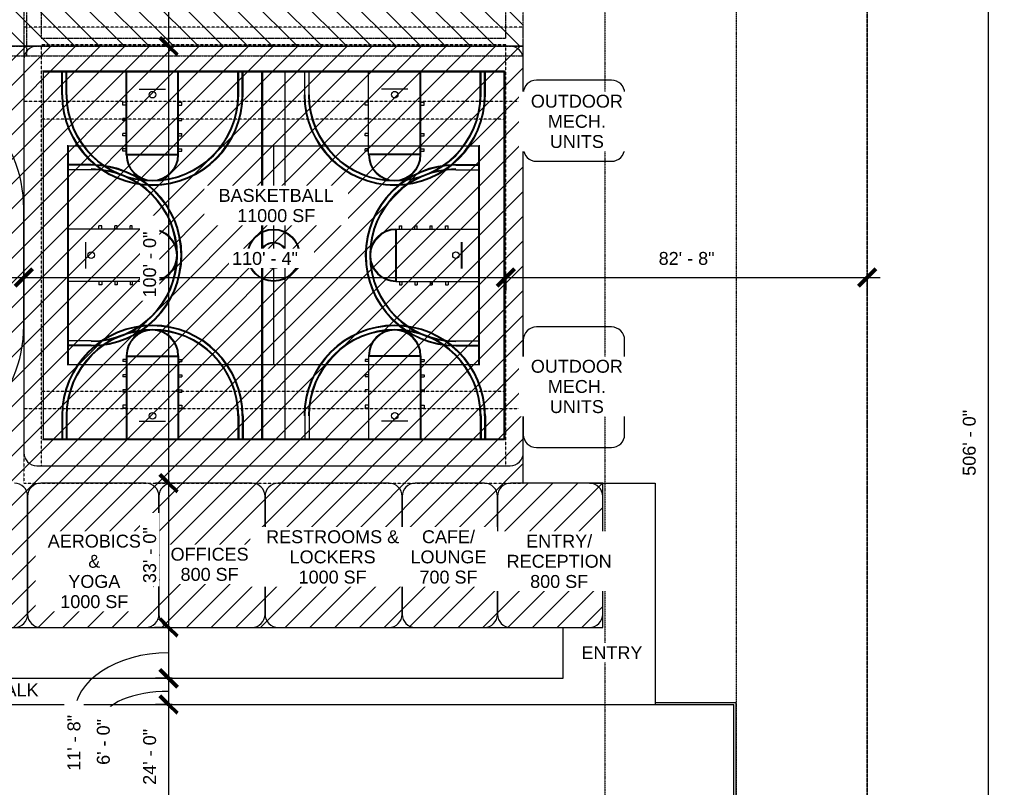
# Model space of a CAD drawing. Header units: inches. Extents: x 38424 to 45539, y -26222 to -19000.
# Drawn here: x 42783 to 45480, y -23451 to -21343 of the extents above; entities that cross this region are included whole.
import ezdxf

# ---------------------------------------------------------------- set-up
doc = ezdxf.new("R2010")
doc.units = ezdxf.units.IN
doc.header["$MEASUREMENT"] = 0
for name, pattern in [('Center', [1.25, 0.25, -0.1875, 0.625, -0.1875]), ('Dash 1_16_', [0.125, 0.0625, -0.0625]), ('Hidden', [0.28125, 0.1875, -0.09375]), ('Hidden 1_8_', [0.1875, 0.125, -0.0625])]:
    doc.linetypes.add(name, pattern=pattern)
for name, color, linetype, lineweight in [('A-ANNO-DIMS', 211, 'Continuous', 9), ('A-ANNO-DIMS-384', 211, 'Continuous', 9), ('A-BLDG-OTLN', 171, 'Continuous', 9), ('A-BLDG-OTLN-FUTURE', 151, 'Dash 1_16_', 9), ('A-DETL', 90, 'Continuous', 9), ('A-DETL-GENF', 92, 'Continuous', 9), ('A-DETL-HDLN', 90, 'Hidden 1_8_', 9), ('A-DETL-WIDE', 214, 'Continuous', 15), ('A-PROP-LINE', 214, 'Center', 15), ('A-PROP-SBCK', 71, 'Hidden', 15), ('A-SITE-CURB', 90, 'Continuous', 9), ('A-SITE-ROAD', 130, 'Continuous', 9), ('A-SITE-SWLK', 140, 'Continuous', 9), ('G-ANNO-TEXT', 231, 'Continuous', 9)]:
    doc.layers.add(name, color=color, linetype=linetype, lineweight=lineweight)
doc.styles.add('Arial', font='arial.ttf', dxfattribs={"height": 35.407186})
doc.dimstyles.new('Linear_-_3_32__Arial', dxfattribs={"dimscale": 12, "dimtxt": 36, "dimasz": 4, "dimexe": 3, "dimexo": 2, "dimgap": 2, "dimtad": 1, "dimdec": 0, "dimzin": 1, "dimdsep": 46, "dimlunit": 4, "dimtxsty": 'Arial', "dimblk1": 'OBLIQUE', "dimblk2": 'OBLIQUE', "dimsah": 1, "dimcen": 0.09, "dimdle": 3, "dimazin": 0, "dimtfac": 1, "dimtdec": 4, "dimtix": 1, "dimtmove": 0, "dimatfit": 3, "dimfxl": 1, "dimtvp": 1, "dimtfill": 1, "dimfrac": 2, "dimtolj": 1, "dimtzin": 0, "dimarcsym": 2})
doc.dimstyles.new('Linear_-_3_32__Arial_1', dxfattribs={"dimscale": 12, "dimtxt": 36, "dimasz": 4, "dimexe": 3, "dimexo": 2, "dimgap": 2, "dimtad": 1, "dimdec": 0, "dimzin": 1, "dimdsep": 46, "dimlunit": 4, "dimtxsty": 'Arial', "dimblk1": 'OBLIQUE', "dimblk2": 'OBLIQUE', "dimsah": 1, "dimcen": 0.09, "dimdle": 3, "dimazin": 0, "dimtfac": 1, "dimtdec": 4, "dimtix": 1, "dimtmove": 1, "dimatfit": 3, "dimfxl": 1, "dimtvp": 1, "dimtfill": 1, "dimfrac": 2, "dimtolj": 1, "dimtzin": 0, "dimarcsym": 2})

# ---------------------------------------------------------------- blocks, each defined once
blk = doc.blocks.new('DIMBLOCK1-Level 1')
at = {"layer": 'A-ANNO-DIMS-384'}
for p, q in [((45443.6, -19434.1), (45443.6, -25577.6)), ((45134.8, -19470.1), (45479.6, -19470.1)), ((45443.6, -19470.1), (45134.8, -19470.1)), ((45134.8, -25541.6), (45479.6, -25541.6)), ((45443.6, -25541.6), (45134.8, -25541.6))]:
    blk.add_line(p, q, dxfattribs=at)
at = {"layer": 'A-ANNO-DIMS-384', "lineweight": 50}
for p, q in [((45443.6, -19470.1), (45419.6, -19446.1)), ((45443.6, -19470.1), (45467.6, -19494.1)), ((45443.6, -25541.6), (45419.6, -25517.6)), ((45443.6, -25541.6), (45467.6, -25565.6))]:
    blk.add_line(p, q, dxfattribs=at)
at = {"layer": 'A-ANNO-DIMS-384', "color": 0, "insert": (45373.6, -22595.8), "char_height": 35.41, "width": 216, "attachment_point": 1, "rotation": 90, "line_spacing_factor": 0.938532, "style": 'Arial', "bg_fill": 3, "box_fill_scale": 1.25, "bg_fill_color": 0, "bg_fill_transparency": 0}
blk.add_mtext('506\' - 0"', dxfattribs=at)
blk = doc.blocks.new('_Oblique')
at = {"color": 0, "linetype": 'ByBlock', "lineweight": -2}
blk.add_line((-0.5, -0.5), (0.5, 0.5), dxfattribs=at)
blk = doc.blocks.new('DIMBLOCK23-Level 1')
at = {"layer": 'A-ANNO-DIMS-384', "lineweight": 50}
for p, q in [((40916.4, -22051), (40940.4, -22027)), ((42794.4, -22051), (42818.4, -22027)), ((40916.4, -22051), (40892.4, -22075)), ((42794.4, -22051), (42770.4, -22075))]:
    blk.add_line(p, q, dxfattribs=at)
at = {"layer": 'A-ANNO-DIMS-384'}
for p, q in [((40916.4, -22041.1), (40916.4, -22087)), ((40916.4, -22051), (40916.4, -22041.1)), ((40916.4, -22051), (42794.4, -22051)), ((42794.4, -22041.1), (42794.4, -22087)), ((42794.4, -22051), (42794.4, -22041.1))]:
    blk.add_line(p, q, dxfattribs=at)
at = {"layer": 'A-ANNO-DIMS-384', "color": 0, "insert": (41765.4, -21981.1), "char_height": 35.41, "width": 216, "attachment_point": 1, "line_spacing_factor": 0.938532, "style": 'Arial', "bg_fill": 3, "box_fill_scale": 1.25, "bg_fill_color": 0, "bg_fill_transparency": 0}
blk.add_mtext('156\' - 6"', dxfattribs=at)
blk = doc.blocks.new('DIMBLOCK24-Level 1')
at = {"layer": 'A-ANNO-DIMS-384', "lineweight": 50}
for p, q in [((42794.4, -22051), (42818.4, -22027)), ((44118.4, -22051), (44142.4, -22027)), ((42794.4, -22051), (42770.4, -22075)), ((44118.4, -22051), (44094.4, -22075))]:
    blk.add_line(p, q, dxfattribs=at)
at = {"layer": 'A-ANNO-DIMS-384'}
for p, q in [((42794.4, -22041.1), (42794.4, -22087)), ((42794.4, -22051), (42794.4, -22041.1)), ((42794.4, -22051), (44118.4, -22051)), ((44118.4, -22041.1), (44118.4, -22087)), ((44118.4, -22051), (44118.4, -22041.1))]:
    blk.add_line(p, q, dxfattribs=at)
at = {"layer": 'A-ANNO-DIMS-384', "color": 0, "insert": (43366.4, -21981.1), "char_height": 35.41, "width": 216, "attachment_point": 1, "line_spacing_factor": 0.938532, "style": 'Arial', "bg_fill": 3, "box_fill_scale": 1.25, "bg_fill_color": 0, "bg_fill_transparency": 0}
blk.add_mtext('110\' - 4"', dxfattribs=at)
blk = doc.blocks.new('DIMBLOCK25-Level 1')
at = {"layer": 'A-ANNO-DIMS-384', "lineweight": 50}
for p, q in [((44118.4, -22051), (44142.4, -22027)), ((45110.8, -22051), (45134.8, -22027)), ((44118.4, -22051), (44094.4, -22075)), ((45110.8, -22051), (45086.8, -22075))]:
    blk.add_line(p, q, dxfattribs=at)
at = {"layer": 'A-ANNO-DIMS-384'}
for p, q in [((44118.4, -22041.1), (44118.4, -22087)), ((44118.4, -22051), (44118.4, -22041.1)), ((44118.4, -22051), (45146.8, -22051)), ((45110.8, -22041.1), (45110.8, -22087)), ((45110.8, -22051), (45110.8, -22041.1))]:
    blk.add_line(p, q, dxfattribs=at)
at = {"layer": 'A-ANNO-DIMS-384', "color": 0, "insert": (44538.2, -21981.1), "char_height": 35.41, "width": 183.434, "attachment_point": 1, "line_spacing_factor": 0.938532, "style": 'Arial', "bg_fill": 3, "box_fill_scale": 1.25, "bg_fill_color": 0, "bg_fill_transparency": 0}
blk.add_mtext('82\' - 8"', dxfattribs=at)
blk = doc.blocks.new('DIMBLOCK34-Level 1')
at = {"layer": 'A-ANNO-DIMS-384', "lineweight": 50}
for p, q in [((43192.1, -20190.1), (43168.1, -20166.1)), ((43192.1, -20190.1), (43216.1, -20214.1)), ((43192.1, -21416.1), (43168.1, -21392.1)), ((43192.1, -21416.1), (43216.1, -21440.1))]:
    blk.add_line(p, q, dxfattribs=at)
at = {"layer": 'A-ANNO-DIMS-384'}
for p, q in [((43202.1, -20190.1), (43156.1, -20190.1)), ((43192.1, -20190.1), (43192.1, -21416.1)), ((43192.1, -20190.1), (43202.1, -20190.1)), ((43202.1, -21416.1), (43156.1, -21416.1)), ((43192.1, -21416.1), (43202.1, -21416.1))]:
    blk.add_line(p, q, dxfattribs=at)
at = {"layer": 'A-ANNO-DIMS-384', "color": 0, "insert": (43122.2, -20893.1), "char_height": 35.41, "width": 216, "attachment_point": 1, "rotation": 90, "line_spacing_factor": 0.938532, "style": 'Arial', "bg_fill": 3, "box_fill_scale": 1.25, "bg_fill_color": 0, "bg_fill_transparency": 0}
blk.add_mtext('102\' - 2"', dxfattribs=at)
blk = doc.blocks.new('DIMBLOCK35-Level 1')
at = {"layer": 'A-ANNO-DIMS-384', "lineweight": 50}
for p, q in [((43192.1, -21416.1), (43168.1, -21392.1)), ((43192.1, -21416.1), (43216.1, -21440.1)), ((43192.1, -22616.1), (43168.1, -22592.1)), ((43192.1, -22616.1), (43216.1, -22640.1))]:
    blk.add_line(p, q, dxfattribs=at)
at = {"layer": 'A-ANNO-DIMS-384'}
for p, q in [((43202.1, -21416.1), (43156.1, -21416.1)), ((43192.1, -21416.1), (43192.1, -22616.1)), ((43192.1, -21416.1), (43202.1, -21416.1)), ((43202.1, -22616.1), (43156.1, -22616.1)), ((43192.1, -22616.1), (43202.1, -22616.1))]:
    blk.add_line(p, q, dxfattribs=at)
at = {"layer": 'A-ANNO-DIMS-384', "color": 0, "insert": (43122.2, -22106.1), "char_height": 35.41, "width": 216, "attachment_point": 1, "rotation": 90, "line_spacing_factor": 0.938532, "style": 'Arial', "bg_fill": 3, "box_fill_scale": 1.25, "bg_fill_color": 0, "bg_fill_transparency": 0}
blk.add_mtext('100\' - 0"', dxfattribs=at)
blk = doc.blocks.new('DIMBLOCK36-Level 1')
at = {"layer": 'A-ANNO-DIMS-384', "lineweight": 50}
for p, q in [((43192.1, -22616.1), (43168.1, -22592.1)), ((43192.1, -22616.1), (43216.1, -22640.1)), ((43192.1, -23012.1), (43168.1, -22988.1)), ((43192.1, -23012.1), (43216.1, -23036.1))]:
    blk.add_line(p, q, dxfattribs=at)
at = {"layer": 'A-ANNO-DIMS-384'}
for p, q in [((43202.1, -22616.1), (43156.1, -22616.1)), ((43192.1, -22616.1), (43192.1, -23012.1)), ((43192.1, -22616.1), (43202.1, -22616.1)), ((43153.6, -23012.1), (43228.1, -23012.1)), ((43192.1, -23012.1), (43153.6, -23012.1))]:
    blk.add_line(p, q, dxfattribs=at)
at = {"layer": 'A-ANNO-DIMS-384', "color": 0, "insert": (43122.2, -22890.5), "char_height": 35.41, "width": 183.434, "attachment_point": 1, "rotation": 90, "line_spacing_factor": 0.938532, "style": 'Arial', "bg_fill": 3, "box_fill_scale": 1.25, "bg_fill_color": 0, "bg_fill_transparency": 0}
blk.add_mtext('33\' - 0"', dxfattribs=at)
blk = doc.blocks.new('DIMBLOCK37-Level 1')
at = {"layer": 'A-ANNO-DIMS-384', "lineweight": 50}
for p, q in [((43192.1, -23012.1), (43168.1, -22988.1)), ((43192.1, -23012.1), (43216.1, -23036.1)), ((43192.1, -23151.9), (43168.1, -23127.9)), ((43192.1, -23151.9), (43216.1, -23175.9))]:
    blk.add_line(p, q, dxfattribs=at)
at = {"layer": 'A-ANNO-DIMS-384'}
for p, q in [((43153.6, -23012.1), (43228.1, -23012.1)), ((43192.1, -23012.1), (43153.6, -23012.1)), ((43192.1, -23012.1), (43192.1, -23151.9)), ((43202.1, -23151.9), (43156.1, -23151.9)), ((43192.1, -23151.9), (43202.1, -23151.9))]:
    blk.add_line(p, q, dxfattribs=at)
blk.add_ellipse((43192.1, -23253.1), major_axis=(-259.6, 0), ratio=0.659243, start_param=4.712389, end_param=6.283185, dxfattribs=at)
at = {"layer": 'A-ANNO-DIMS-384', "color": 0, "insert": (42914.3, -23406), "char_height": 35.41, "width": 183.434, "attachment_point": 1, "rotation": 90, "line_spacing_factor": 0.938532, "style": 'Arial', "bg_fill": 3, "box_fill_scale": 1.25, "bg_fill_color": 0, "bg_fill_transparency": 0}
blk.add_mtext('11\' - 8"', dxfattribs=at)
blk = doc.blocks.new('DIMBLOCK38-Level 1')
at = {"layer": 'A-ANNO-DIMS-384', "lineweight": 50}
for p, q in [((43192.1, -23151.9), (43168.1, -23127.9)), ((43192.1, -23151.9), (43216.1, -23175.9)), ((43192.1, -23223.9), (43168.1, -23199.9)), ((43192.1, -23223.9), (43216.1, -23247.9))]:
    blk.add_line(p, q, dxfattribs=at)
at = {"layer": 'A-ANNO-DIMS-384'}
for p, q in [((43202.1, -23151.9), (43156.1, -23151.9)), ((43192.1, -23151.9), (43192.1, -23223.9)), ((43192.1, -23151.9), (43202.1, -23151.9)), ((43202.1, -23223.9), (43156.1, -23223.9)), ((43192.1, -23223.9), (43202.1, -23223.9))]:
    blk.add_line(p, q, dxfattribs=at)
blk.add_ellipse((43192.1, -23263.9), major_axis=(178.9, 0), ratio=0.424649, start_param=1.570796, end_param=3.141593, dxfattribs=at)
at = {"layer": 'A-ANNO-DIMS-384', "color": 0, "insert": (42995, -23389.6), "char_height": 35.41, "width": 150.868, "attachment_point": 1, "rotation": 90, "line_spacing_factor": 0.938532, "style": 'Arial', "bg_fill": 3, "box_fill_scale": 1.25, "bg_fill_color": 0, "bg_fill_transparency": 0}
blk.add_mtext('6\' - 0"', dxfattribs=at)
blk = doc.blocks.new('DIMBLOCK39-Level 1')
at = {"layer": 'A-ANNO-DIMS-384', "lineweight": 50}
for p, q in [((43192.1, -23223.9), (43168.1, -23199.9)), ((43192.1, -23223.9), (43216.1, -23247.9)), ((43192.1, -23511.9), (43168.1, -23487.9)), ((43192.1, -23511.9), (43216.1, -23535.9))]:
    blk.add_line(p, q, dxfattribs=at)
at = {"layer": 'A-ANNO-DIMS-384'}
for p, q in [((43202.1, -23223.9), (43156.1, -23223.9)), ((43192.1, -23223.9), (43192.1, -23511.9)), ((43192.1, -23223.9), (43202.1, -23223.9)), ((43117.8, -23511.9), (43228.1, -23511.9)), ((43192.1, -23511.9), (43117.8, -23511.9))]:
    blk.add_line(p, q, dxfattribs=at)
at = {"layer": 'A-ANNO-DIMS-384', "color": 0, "insert": (43122.2, -23444.4), "char_height": 35.41, "width": 183.434, "attachment_point": 1, "rotation": 90, "line_spacing_factor": 0.938532, "style": 'Arial', "bg_fill": 3, "box_fill_scale": 1.25, "bg_fill_color": 0, "bg_fill_transparency": 0}
blk.add_mtext('24\' - 0"', dxfattribs=at)

msp = doc.modelspace()

# ---------------------------------------------------------------- hatches: boundary and pattern name
at = {"layer": 'A-DETL-GENF'}
h = msp.add_hatch(dxfattribs=at)
h.set_pattern_fill('FP_1', color=9, style=0, pattern_type=2)
h.set_pattern_definition([(135, (0, 0), (-33.941125, -33.941125), [])])
h.paths.add_polyline_path([(40928.4, -21416.1), (44166.4, -21416.1), (44166.4, -20190.1), (40916.4, -20190.1), (40916.4, -21416.1)], flags=0)
h = msp.add_hatch(dxfattribs=at)
h.set_pattern_fill('FP_2', color=9, style=0, pattern_type=2)
h.set_pattern_definition([(45, (0, 0), (-33.941125, 33.941125), [])])
h.paths.add_polyline_path([(43453.3, -23012.1), (44384.4, -23012.1), (44384.4, -22616.1), (44166.4, -22616.1), (44166.4, -21416.1), (40916.4, -21416.1), (40916.4, -20995.9), (40508.4, -20995.9), (40508.4, -23012.1), (43448.7, -23012.1)], flags=0)

# ---------------------------------------------------------------- linework, layer by layer
at = {"layer": 'A-BLDG-OTLN'}
for p, q in [((44166.4, -21416.1), (40916.4, -21416.1)), ((44166.4, -22616.1), (44166.4, -21416.1)), ((44384.4, -22616.1), (44166.4, -22616.1)), ((44384.4, -23012.1), (44384.4, -22616.1)), ((40508.4, -23012.1), (44384.4, -23012.1))]:
    msp.add_line(p, q, dxfattribs=at)
at = {"layer": 'A-BLDG-OTLN-FUTURE'}
for p, q in [((44166.4, -21416.1), (44166.4, -20190.1)), ((40916.4, -21416.1), (44166.4, -21416.1))]:
    msp.add_line(p, q, dxfattribs=at)
at = {"layer": 'A-DETL'}
for p, q in [((42845.6, -21484.1), (44115.2, -21484.1)), ((42847.6, -21486.1), (42847.6, -22494.1)), ((42847.6, -21486.1), (44113.2, -21486.1)), ((42898.6, -21549.1), (42898.6, -21486.1)), ((42900.6, -21549.1), (42900.6, -21486.1)), ((42910.6, -21549.1), (42910.6, -21486.1)), ((42912.6, -21549.1), (42912.6, -21486.1)), ((43075.6, -21714.1), (43075.6, -21486.1)), ((43077.6, -21712.1), (43077.6, -21486.1)), ((43217.6, -21712.1), (43217.6, -21486.1)), ((43219.6, -21714.1), (43219.6, -21486.1)), ((43382.6, -21549.1), (43382.6, -21486.1)), ((43384.6, -21549.1), (43384.6, -21486.1)), ((43394.6, -21549.1), (43394.6, -21486.1)), ((43396.6, -21549.1), (43396.6, -21486.1)), ((43447.6, -21484.1), (43447.6, -22496.1)), ((43449.6, -21486.1), (43449.6, -22494.1)), ((43511.2, -21486.1), (43511.2, -22494.1)), ((43566.2, -21549.1), (43566.2, -21486.1)), ((43578.2, -21549.1), (43578.2, -21486.1)), ((43741.2, -21714.1), (43741.2, -21486.1)), ((43883.2, -21712.1), (43883.2, -21486.1)), ((43885.2, -21714.1), (43885.2, -21486.1)), ((44048.2, -21549.1), (44048.2, -21486.1)), ((44050.2, -21549.1), (44050.2, -21486.1)), ((44060.2, -21549.1), (44060.2, -21486.1)), ((44062.2, -21549.1), (44062.2, -21486.1)), ((44113.2, -21486.1), (44113.2, -22494.1)), ((44115.2, -21484.1), (44115.2, -22496.1)), ((43111.6, -21534.1), (43183.6, -21534.1)), ((43849.2, -21534.1), (43777.2, -21534.1)), ((43075.6, -21570.1), (43066.6, -21570.1)), ((43066.6, -21578.1), (43066.6, -21570.1)), ((43219.6, -21570.1), (43228.6, -21570.1)), ((43228.6, -21578.1), (43228.6, -21570.1)), ((43741.2, -21570.1), (43732.2, -21570.1)), ((43732.2, -21578.1), (43732.2, -21570.1)), ((43885.2, -21570.1), (43894.2, -21570.1)), ((43894.2, -21578.1), (43894.2, -21570.1)), ((43075.6, -21578.1), (43066.6, -21578.1)), ((43219.6, -21578.1), (43228.6, -21578.1)), ((43741.2, -21578.1), (43732.2, -21578.1)), ((43885.2, -21578.1), (43894.2, -21578.1)), ((43075.6, -21614.1), (43066.6, -21614.1)), ((43066.6, -21620.1), (43066.6, -21614.1)), ((43075.6, -21620.1), (43066.6, -21620.1)), ((43219.6, -21614.1), (43228.6, -21614.1)), ((43219.6, -21620.1), (43228.6, -21620.1)), ((43228.6, -21620.1), (43228.6, -21614.1)), ((43741.2, -21614.1), (43732.2, -21614.1)), ((43885.2, -21614.1), (43894.2, -21614.1)), ((43075.6, -21656.1), (43066.6, -21656.1)), ((43066.6, -21662.1), (43066.6, -21656.1)), ((43075.6, -21662.1), (43066.6, -21662.1)), ((43219.6, -21656.1), (43228.6, -21656.1)), ((43219.6, -21662.1), (43228.6, -21662.1)), ((43228.6, -21662.1), (43228.6, -21656.1)), ((43741.2, -21656.1), (43732.2, -21656.1)), ((43732.2, -21662.1), (43732.2, -21656.1)), ((43741.2, -21662.1), (43732.2, -21662.1)), ((43885.2, -21656.1), (43894.2, -21656.1)), ((43885.2, -21662.1), (43894.2, -21662.1)), ((43894.2, -21662.1), (43894.2, -21656.1)), ((42914.4, -21688.1), (42914.4, -22292.1)), ((42916.4, -21690.1), (42916.4, -22290.1)), ((44044.4, -21690.1), (42916.4, -21690.1)), ((43075.6, -21698.1), (43066.6, -21698.1)), ((43066.6, -21704.1), (43066.6, -21698.1)), ((43075.6, -21704.1), (43066.6, -21704.1)), ((43219.6, -21698.1), (43228.6, -21698.1)), ((43219.6, -21704.1), (43228.6, -21704.1)), ((43228.6, -21704.1), (43228.6, -21698.1)), ((43480.4, -21690.1), (43480.4, -22290.1)), ((43741.2, -21698.1), (43732.2, -21698.1)), ((43732.2, -21704.1), (43732.2, -21698.1)), ((43741.2, -21704.1), (43732.2, -21704.1)), ((43885.2, -21698.1), (43894.2, -21698.1)), ((43885.2, -21704.1), (43894.2, -21704.1)), ((43894.2, -21704.1), (43894.2, -21698.1)), ((44044.4, -22290.1), (44044.4, -21690.1)), ((44046.4, -22292.1), (44046.4, -21688.1)), ((43077.6, -21712.1), (43217.6, -21712.1)), ((43077.6, -21714.1), (43217.6, -21714.1)), ((43883.2, -21712.1), (43743.2, -21712.1)), ((43883.2, -21714.1), (43743.2, -21714.1)), ((42979.4, -21741.1), (42916.4, -21741.1)), ((42979.4, -21743.1), (42916.4, -21743.1)), ((42979.4, -21755.1), (42916.4, -21755.1)), ((43981.4, -21741.1), (44044.4, -21741.1)), ((43981.4, -21743.1), (44044.4, -21743.1)), ((43981.4, -21755.1), (44044.4, -21755.1)), ((43144.4, -21918.1), (42916.4, -21918.1)), ((43000.4, -21918.1), (43000.4, -21909.1)), ((43008.4, -21909.1), (43000.4, -21909.1)), ((43008.4, -21918.1), (43008.4, -21909.1)), ((43044.4, -21918.1), (43044.4, -21909.1)), ((43050.4, -21909.1), (43044.4, -21909.1)), ((43050.4, -21918.1), (43050.4, -21909.1)), ((43086.4, -21918.1), (43086.4, -21909.1)), ((43092.4, -21909.1), (43086.4, -21909.1)), ((43092.4, -21918.1), (43092.4, -21909.1)), ((43128.4, -21918.1), (43128.4, -21909.1)), ((43134.4, -21909.1), (43128.4, -21909.1)), ((43134.4, -21918.1), (43134.4, -21909.1)), ((43142.4, -22060.1), (43142.4, -21920.1)), ((43144.4, -22060.1), (43144.4, -21920.1)), ((43816.4, -21918.1), (44044.4, -21918.1)), ((43816.4, -22060.1), (43816.4, -21920.1)), ((43818.4, -22060.1), (43818.4, -21920.1)), ((43826.4, -21909.1), (43832.4, -21909.1)), ((43826.4, -21918.1), (43826.4, -21909.1)), ((43832.4, -21918.1), (43832.4, -21909.1)), ((43868.4, -21909.1), (43874.4, -21909.1)), ((43868.4, -21918.1), (43868.4, -21909.1)), ((43874.4, -21918.1), (43874.4, -21909.1)), ((43910.4, -21909.1), (43916.4, -21909.1)), ((43910.4, -21918.1), (43910.4, -21909.1)), ((43916.4, -21918.1), (43916.4, -21909.1)), ((43952.4, -21909.1), (43960.4, -21909.1)), ((43952.4, -21918.1), (43952.4, -21909.1)), ((43960.4, -21918.1), (43960.4, -21909.1)), ((42964.4, -22026.1), (42964.4, -21954.1)), ((43996.4, -22026.1), (43996.4, -21954.1)), ((43998.4, -22026.1), (43998.4, -21954.1)), ((43144.4, -22062.1), (42916.4, -22062.1)), ((43000.4, -22062.1), (43000.4, -22071.1)), ((43008.4, -22071.1), (43000.4, -22071.1)), ((43008.4, -22062.1), (43008.4, -22071.1)), ((43044.4, -22062.1), (43044.4, -22071.1)), ((43050.4, -22071.1), (43044.4, -22071.1)), ((43050.4, -22062.1), (43050.4, -22071.1)), ((43086.4, -22062.1), (43086.4, -22071.1)), ((43092.4, -22071.1), (43086.4, -22071.1)), ((43092.4, -22062.1), (43092.4, -22071.1)), ((43128.4, -22062.1), (43128.4, -22071.1)), ((43134.4, -22071.1), (43128.4, -22071.1)), ((43134.4, -22062.1), (43134.4, -22071.1)), ((43816.4, -22062.1), (44044.4, -22062.1)), ((43826.4, -22062.1), (43826.4, -22071.1)), ((43826.4, -22071.1), (43832.4, -22071.1)), ((43832.4, -22062.1), (43832.4, -22071.1)), ((43868.4, -22062.1), (43868.4, -22071.1)), ((43868.4, -22071.1), (43874.4, -22071.1)), ((43874.4, -22062.1), (43874.4, -22071.1)), ((43910.4, -22062.1), (43910.4, -22071.1)), ((43910.4, -22071.1), (43916.4, -22071.1)), ((43916.4, -22062.1), (43916.4, -22071.1)), ((43952.4, -22062.1), (43952.4, -22071.1)), ((43952.4, -22071.1), (43960.4, -22071.1)), ((43960.4, -22062.1), (43960.4, -22071.1)), ((42979.4, -22225.1), (42916.4, -22225.1)), ((42979.4, -22237.1), (42916.4, -22237.1)), ((42979.4, -22239.1), (42916.4, -22239.1)), ((43981.4, -22225.1), (44044.4, -22225.1)), ((43981.4, -22237.1), (44044.4, -22237.1)), ((43981.4, -22239.1), (44044.4, -22239.1)), ((43075.6, -22266.1), (43075.6, -22494.1)), ((43077.6, -22266.1), (43217.6, -22266.1)), ((43077.6, -22268.1), (43217.6, -22268.1)), ((43077.6, -22268.1), (43077.6, -22494.1)), ((43217.6, -22268.1), (43217.6, -22494.1)), ((43219.6, -22266.1), (43219.6, -22494.1)), ((43741.2, -22266.1), (43741.2, -22494.1)), ((43883.2, -22266.1), (43743.2, -22266.1)), ((43883.2, -22268.1), (43743.2, -22268.1)), ((43883.2, -22268.1), (43883.2, -22494.1)), ((43885.2, -22266.1), (43885.2, -22494.1)), ((42916.4, -22290.1), (44044.4, -22290.1)), ((43066.6, -22276.1), (43066.6, -22282.1)), ((43075.6, -22276.1), (43066.6, -22276.1)), ((43075.6, -22282.1), (43066.6, -22282.1)), ((43219.6, -22276.1), (43228.6, -22276.1)), ((43219.6, -22282.1), (43228.6, -22282.1)), ((43228.6, -22276.1), (43228.6, -22282.1)), ((43732.2, -22276.1), (43732.2, -22282.1)), ((43741.2, -22276.1), (43732.2, -22276.1)), ((43741.2, -22282.1), (43732.2, -22282.1)), ((43885.2, -22276.1), (43894.2, -22276.1)), ((43885.2, -22282.1), (43894.2, -22282.1)), ((43894.2, -22276.1), (43894.2, -22282.1)), ((43066.6, -22318.1), (43066.6, -22324.1)), ((43075.6, -22318.1), (43066.6, -22318.1)), ((43075.6, -22324.1), (43066.6, -22324.1)), ((43219.6, -22318.1), (43228.6, -22318.1)), ((43219.6, -22324.1), (43228.6, -22324.1)), ((43228.6, -22318.1), (43228.6, -22324.1)), ((43732.2, -22318.1), (43732.2, -22324.1)), ((43741.2, -22318.1), (43732.2, -22318.1)), ((43741.2, -22324.1), (43732.2, -22324.1)), ((43885.2, -22318.1), (43894.2, -22318.1)), ((43885.2, -22324.1), (43894.2, -22324.1)), ((43894.2, -22318.1), (43894.2, -22324.1)), ((43066.6, -22360.1), (43066.6, -22366.1)), ((43075.6, -22360.1), (43066.6, -22360.1)), ((43075.6, -22366.1), (43066.6, -22366.1)), ((43219.6, -22360.1), (43228.6, -22360.1)), ((43219.6, -22366.1), (43228.6, -22366.1)), ((43228.6, -22360.1), (43228.6, -22366.1)), ((43732.2, -22360.1), (43732.2, -22366.1)), ((43741.2, -22360.1), (43732.2, -22360.1)), ((43885.2, -22360.1), (43894.2, -22360.1)), ((43894.2, -22360.1), (43894.2, -22366.1)), ((43066.6, -22402.1), (43066.6, -22410.1)), ((43075.6, -22402.1), (43066.6, -22402.1)), ((43219.6, -22402.1), (43228.6, -22402.1)), ((43228.6, -22402.1), (43228.6, -22410.1)), ((43732.2, -22402.1), (43732.2, -22410.1)), ((43741.2, -22402.1), (43732.2, -22402.1)), ((43885.2, -22402.1), (43894.2, -22402.1)), ((43894.2, -22402.1), (43894.2, -22410.1)), ((42898.6, -22431.1), (42898.6, -22494.1)), ((42900.6, -22431.1), (42900.6, -22494.1)), ((42910.6, -22431.1), (42910.6, -22494.1)), ((42912.6, -22431.1), (42912.6, -22494.1)), ((43075.6, -22410.1), (43066.6, -22410.1)), ((43219.6, -22410.1), (43228.6, -22410.1)), ((43382.6, -22431.1), (43382.6, -22494.1)), ((43384.6, -22431.1), (43384.6, -22494.1)), ((43394.6, -22431.1), (43394.6, -22494.1)), ((43396.6, -22431.1), (43396.6, -22494.1)), ((43566.2, -22431.1), (43566.2, -22494.1)), ((43578.2, -22431.1), (43578.2, -22494.1)), ((43741.2, -22410.1), (43732.2, -22410.1)), ((43885.2, -22410.1), (43894.2, -22410.1)), ((44048.2, -22431.1), (44048.2, -22494.1)), ((44050.2, -22431.1), (44050.2, -22494.1)), ((44060.2, -22431.1), (44060.2, -22494.1)), ((44062.2, -22431.1), (44062.2, -22494.1)), ((43111.6, -22446.1), (43183.6, -22446.1)), ((43849.2, -22446.1), (43777.2, -22446.1)), ((42845.6, -22496.1), (44115.2, -22496.1)), ((42847.6, -22494.1), (44113.2, -22494.1))]:
    msp.add_line(p, q, dxfattribs=at)
for centre, radius in [((43147.6, -21549.1), 9), ((43813.2, -21549.1), 9), ((43480.4, -21990.1), 72), ((43480.4, -21990.1), 70), ((43480.4, -21990.1), 36), ((43480.4, -21990.1), 34), ((42979.4, -21990.1), 9), ((43981.4, -21990.1), 9), ((43147.6, -22431.1), 9), ((43813.2, -22431.1), 9)]:
    msp.add_circle(centre, radius, dxfattribs=at)
for centre, radius, start, end in [((43147.6, -21549.1), 249, 180, 270), ((43147.6, -21549.1), 247, 180, 270), ((43147.6, -21549.1), 237, 180, 270), ((43147.6, -21549.1), 235, 180, 270), ((43147.6, -21549.1), 247, 270, 0), ((43147.6, -21549.1), 249, 270, 0), ((43147.6, -21549.1), 235, 270, 0), ((43147.6, -21549.1), 237, 270, 0), ((43813.2, -21549.1), 249, 180, 270), ((43813.2, -21549.1), 247, 180, 270), ((43813.2, -21549.1), 237, 180, 270), ((43813.2, -21549.1), 235, 180, 270), ((43813.2, -21549.1), 247, 270, 0), ((43813.2, -21549.1), 249, 270, 0), ((43813.2, -21549.1), 235, 270, 0), ((43813.2, -21549.1), 237, 270, 0), ((43147.6, -21714.1), 72, 180, 0), ((43147.6, -21714.1), 70, 180, 0), ((43813.2, -21714.1), 72, 180, 360), ((43813.2, -21714.1), 70, 180, 0), ((42979.4, -21990.1), 249, 0, 90), ((42979.4, -21990.1), 247, 0, 90), ((42979.4, -21990.1), 237, 0, 90), ((42979.4, -21990.1), 235, 0, 90), ((43981.4, -21990.1), 249, 90, 180), ((43981.4, -21990.1), 247, 90, 180), ((43981.4, -21990.1), 237, 90, 180), ((43981.4, -21990.1), 235, 90, 180), ((43144.4, -21990.1), 72, 270, 90), ((43144.4, -21990.1), 70, 270, 90), ((43816.4, -21990.1), 72, 90, 270), ((43816.4, -21990.1), 70, 90, 270), ((42979.4, -21990.1), 247, 270, 0), ((42979.4, -21990.1), 249, 270, 0), ((42979.4, -21990.1), 235, 270, 0), ((42979.4, -21990.1), 237, 270, 0), ((43981.4, -21990.1), 249, 180, 270), ((43981.4, -21990.1), 247, 180, 270), ((43981.4, -21990.1), 237, 180, 270), ((43981.4, -21990.1), 235, 180, 270), ((43147.6, -22431.1), 249, 90, 180), ((43147.6, -22431.1), 247, 90, 180), ((43147.6, -22431.1), 249, 0, 90), ((43147.6, -22431.1), 247, 0, 90), ((43813.2, -22431.1), 249, 90, 180), ((43813.2, -22431.1), 247, 90, 180), ((43813.2, -22431.1), 249, 0, 90), ((43813.2, -22431.1), 247, 0, 90), ((43147.6, -22431.1), 237, 90, 180), ((43147.6, -22431.1), 235, 90, 180), ((43147.6, -22266.1), 72, 0, 180), ((43147.6, -22266.1), 70, 0, 180), ((43147.6, -22431.1), 237, 0, 90), ((43147.6, -22431.1), 235, 0, 90), ((43813.2, -22431.1), 237, 90, 180), ((43813.2, -22431.1), 235, 90, 180), ((43813.2, -22266.1), 72, 0, 180), ((43813.2, -22266.1), 70, 0, 180), ((43813.2, -22431.1), 237, 0, 90), ((43813.2, -22431.1), 235, 0, 90)]:
    msp.add_arc(centre, radius, start, end, dxfattribs=at)
at = {"layer": 'A-DETL-HDLN', "linetype": 'Dash 1_16_'}
for p, q in [((42794.4, -20190.1), (42794.4, -21442.1)), ((42802.9, -21442.1), (42802.9, -20190.1)), ((44166.4, -21442.1), (44166.4, -20190.1)), ((42842.4, -20238.1), (42842.4, -21394.1)), ((44118.4, -21394.1), (44118.4, -20238.1)), ((42842.4, -21394.1), (44118.4, -21394.1)), ((41430.9, -21442.1), (42802.9, -21442.1)), ((42794.4, -21442.1), (44166.4, -21442.1))]:
    msp.add_line(p, q, dxfattribs=at)
at = {"layer": 'A-DETL-HDLN'}
for p, q in [((44166.4, -21364.1), (42794.4, -21364.1)), ((42794.4, -21364.1), (42794.4, -22616.1)), ((44166.4, -22616.1), (44166.4, -21364.1)), ((42842.4, -21412.1), (42842.4, -22568.1)), ((44118.4, -21412.1), (42842.4, -21412.1)), ((44118.4, -22568.1), (44118.4, -21412.1)), ((44166.4, -21568.1), (42794.4, -21568.1)), ((44118.4, -21616.1), (42842.4, -21616.1)), ((44118.4, -22364.1), (42842.4, -22364.1)), ((44166.4, -22412.1), (42794.4, -22412.1)), ((42842.4, -22568.1), (44118.4, -22568.1)), ((42794.4, -22616.1), (44166.4, -22616.1))]:
    msp.add_line(p, q, dxfattribs=at)
at = {"layer": 'A-DETL-WIDE'}
for p, q in [((44130.4, -21416.1), (42830.4, -21416.1)), ((42794.4, -21452.1), (42794.4, -22532.1)), ((44166.4, -21545.1), (44166.4, -21452.1)), ((44408.8, -21509.1), (44202.4, -21509.1)), ((44166.4, -21696.1), (44166.4, -21545.1)), ((44166.4, -21545.1), (44166.4, -21696.1)), ((44444.8, -21696.1), (44444.8, -21545.1)), ((44166.4, -22223.1), (44166.4, -21696.1)), ((44202.4, -21732.1), (44408.8, -21732.1)), ((42794.4, -22184.1), (42794.4, -21862.1)), ((44408.8, -22187.1), (44202.4, -22187.1)), ((44166.4, -22482.1), (44166.4, -22223.1)), ((44166.4, -22223.1), (44166.4, -22482.1)), ((44444.8, -22482.1), (44444.8, -22223.1)), ((44166.4, -22532.1), (44166.4, -22482.1)), ((44202.4, -22518.1), (44408.8, -22518.1)), ((42830.4, -22568.1), (44130.4, -22568.1)), ((43129.6, -22616.1), (42840.8, -22616.1)), ((43420.9, -22616.1), (43201.6, -22616.1)), ((43797.5, -22616.1), (43492.9, -22616.1)), ((44059.4, -22616.1), (43869.5, -22616.1)), ((44348.4, -22616.1), (44131.4, -22616.1)), ((42804.8, -22976.1), (42804.8, -22652.1)), ((42804.8, -22652.1), (42804.8, -22976.1)), ((43165.6, -22652.1), (43165.6, -22976.1)), ((43165.6, -22976.1), (43165.6, -22652.1)), ((43456.9, -22652.1), (43456.9, -22976.1)), ((43456.9, -22976.1), (43456.9, -22652.1)), ((43833.5, -22976.1), (43833.5, -22652.1)), ((43833.5, -22652.1), (43833.5, -22976.1)), ((44095.4, -22652.1), (44095.4, -22976.1)), ((44095.4, -22976.1), (44095.4, -22652.1)), ((44384.4, -22976.1), (44384.4, -22652.1)), ((42840.8, -23012.1), (43129.6, -23012.1)), ((43201.6, -23012.1), (43420.9, -23012.1)), ((43492.9, -23012.1), (43797.5, -23012.1)), ((43869.5, -23012.1), (44059.4, -23012.1)), ((44131.4, -23012.1), (44348.4, -23012.1))]:
    msp.add_line(p, q, dxfattribs=at)
for centre, radius, start, end in [((42830.4, -21452.1), 36, 90, 180), ((44130.4, -21452.1), 36, 0, 90), ((42434.4, -21862.1), 360, 360, 90), ((44202.4, -21545.1), 36, 90, 180), ((44408.8, -21545.1), 36, 0, 90), ((44202.4, -21696.1), 36, 180, 270), ((44408.8, -21696.1), 36, 270, 0), ((42434.4, -22184.1), 360, 270, 360), ((44202.4, -22223.1), 36, 90, 180), ((44408.8, -22223.1), 36, 0, 90), ((44202.4, -22482.1), 36, 180, 270), ((44408.8, -22482.1), 36, 270, 0), ((42830.4, -22532.1), 36, 180, 270), ((44130.4, -22532.1), 36, 270, 0), ((42768.8, -22652.1), 36, 0, 90), ((42840.8, -22652.1), 36, 90, 180), ((43129.6, -22652.1), 36, 0, 90), ((43201.6, -22652.1), 36, 90, 180), ((43420.9, -22652.1), 36, 0, 90), ((43492.9, -22652.1), 36, 90, 180), ((43797.5, -22652.1), 36, 0, 90), ((43869.5, -22652.1), 36, 90, 180), ((44059.4, -22652.1), 36, 0, 90), ((44131.4, -22652.1), 36, 90, 180), ((44348.4, -22652.1), 36, 0, 90), ((42768.8, -22976.1), 36, 270, 0), ((42840.8, -22976.1), 36, 180, 270), ((43129.6, -22976.1), 36, 270, 0), ((43201.6, -22976.1), 36, 180, 270), ((43420.9, -22976.1), 36, 270, 0), ((43492.9, -22976.1), 36, 180, 270), ((43797.5, -22976.1), 36, 270, 0), ((43869.5, -22976.1), 36, 180, 270), ((44059.4, -22976.1), 36, 270, 0), ((44131.4, -22976.1), 36, 180, 270), ((44348.4, -22976.1), 36, 270, 0)]:
    msp.add_arc(centre, radius, start, end, dxfattribs=at)
at = {"layer": 'A-PROP-LINE'}
for p, q in [((45110.8, -25541.6), (45110.8, -19470.1)), ((45110.8, -19470.1), (45110.8, -25541.6))]:
    msp.add_line(p, q, dxfattribs=at)
at = {"layer": 'A-PROP-SBCK'}
for p, q in [((44750.8, -19710.1), (44750.8, -25389.6)), ((44390.8, -20190.1), (44390.8, -25358.1))]:
    msp.add_line(p, q, dxfattribs=at)
at = {"layer": 'A-SITE-CURB'}
for p in [(44528.4, -23217.9), (44750.8, -24957.9)]:
    msp.add_line(p, (44750.8, -23217.9), dxfattribs=at)
at = {"layer": 'A-SITE-ROAD'}
for p in [(41888.1, -23223.9), (44744.8, -24951.9)]:
    msp.add_line(p, (44744.8, -23223.9), dxfattribs=at)
at = {"layer": 'A-SITE-SWLK'}
for p, q in [((44348.4, -22616.1), (44528.4, -22616.1)), ((44528.4, -22616.1), (44528.4, -23223.9)), ((44275.8, -23151.9), (44275.8, -23012.1)), ((40610.4, -23151.9), (44275.8, -23151.9))]:
    msp.add_line(p, q, dxfattribs=at)

# ---------------------------------------------------------------- next in the draw order: texts
at = {"layer": 'G-ANNO-TEXT', "color": 7, "char_height": 35.41, "attachment_point": 2, "line_spacing_factor": 0.938532, "style": 'Arial', "bg_fill": 3, "box_fill_scale": 1.25, "bg_fill_color": 0, "bg_fill_transparency": 0}
for s, insert, width in [('OUTDOOR\\PMECH.\\PUNITS', (44313.5, -21549.3), 300.24), ('BASKETBALL\\P11000 SF', (43487.6, -21808.1), 376.704), ('OUTDOOR\\PMECH.\\PUNITS', (44313.5, -22277.3), 300.24), ('AEROBICS\\P&\\PYOGA\\P1000 SF', (42988, -22757.4), 304.128), ('ENTRY/\\PRECEPTION\\P800 SF', (44264.9, -22757.4), 343.008), ('ENTRY', (44409.8, -23063.8), 198.288), ('SIDEWALK', (42707, -23165.9), 304.128)]:
    msp.add_mtext(s, dxfattribs=dict(at, insert=insert, width=width))

# ---------------------------------------------------------------- next in the draw order: dimensions: what is measured, and where the dimension line sits
at = {"layer": 'A-ANNO-DIMS'}
for base, p1, p2, override, picture, middle in [((45443.5591, -25541.5902), (45110.7581, -19470.0528), (45110.7581, -25541.5902), {"dimpost": '<>', "dimfxl": 6071.53734}, 'DIMBLOCK1-Level 1', (45401.4811, -22505.8215)), ((43192.1, -21416.1), (43226.1, -20190.1), (43226.1, -21416.1), {"dimpost": '<>', "dimfxl": 1226}, 'DIMBLOCK34-Level 1', (43150.1, -20803.1))]:
    dim = msp.add_linear_dim(base=base, p1=p1, p2=p2, angle=90, dimstyle='Linear_-_3_32__Arial', override=override, dxfattribs=at)
    dim.commit()
    dim.dimension.update_dxf_attribs({"geometry": picture, "text_midpoint": middle})
dim = msp.add_linear_dim(base=(42794.4, -22051), p1=(40916.4, -22017.1), p2=(42794.4, -22017.1), dimstyle='Linear_-_3_32__Arial', override={"dimpost": '<>', "dimfxl": 1878.017141}, dxfattribs=at)
dim.commit()
dim.dimension.update_dxf_attribs({"geometry": 'DIMBLOCK23-Level 1', "text_midpoint": (41855.4, -22008.9)})

# ---------------------------------------------------------------- next in the draw order: texts
at = {"layer": 'G-ANNO-TEXT', "color": 7, "insert": (43960.9, -22745.4), "char_height": 35.41, "width": 248.4, "attachment_point": 2, "line_spacing_factor": 0.938532, "style": 'Arial', "bg_fill": 3, "box_fill_scale": 1.25, "bg_fill_color": 0, "bg_fill_transparency": 0}
msp.add_mtext('CAFE/\\PLOUNGE\\P700 SF', dxfattribs=at)

# ---------------------------------------------------------------- next in the draw order: dimensions: what is measured, and where the dimension line sits
at = {"layer": 'A-ANNO-DIMS'}
dim = msp.add_linear_dim(base=(44118.4, -22051), p1=(42794.4, -22017.1), p2=(44118.4, -22017.1), dimstyle='Linear_-_3_32__Arial', override={"dimpost": '<>', "dimfxl": 1324}, dxfattribs=at)
dim.commit()
dim.dimension.update_dxf_attribs({"geometry": 'DIMBLOCK24-Level 1', "text_midpoint": (43456.4, -22008.9)})

# ---------------------------------------------------------------- next in the draw order: texts
at = {"layer": 'G-ANNO-TEXT', "color": 7, "insert": (43642.6, -22745.4), "char_height": 35.407, "width": 434.592, "attachment_point": 2, "line_spacing_factor": 0.938532, "style": 'Arial', "bg_fill": 3, "box_fill_scale": 1.25, "bg_fill_color": 0, "bg_fill_transparency": 0}
msp.add_mtext('RESTROOMS &\\PLOCKERS\\P1000 SF\\P', dxfattribs=at)

# ---------------------------------------------------------------- next in the draw order: dimensions: what is measured, and where the dimension line sits
at = {"layer": 'A-ANNO-DIMS'}
dim = msp.add_linear_dim(base=(43192.1, -22616.1), p1=(43226.1, -21416.1), p2=(43226.1, -22616.1), angle=90, dimstyle='Linear_-_3_32__Arial', override={"dimpost": '<>', "dimfxl": 1200}, dxfattribs=at)
dim.commit()
dim.dimension.update_dxf_attribs({"geometry": 'DIMBLOCK35-Level 1', "text_midpoint": (43150.1, -22016.1)})
dim = msp.add_linear_dim(base=(45110.8, -22051), p1=(44118.4, -22017.1), p2=(45110.8, -22017.1), dimstyle='Linear_-_3_32__Arial', override={"dimpost": '<>', "dimfxl": 992.350713}, dxfattribs=at)
dim.commit()
dim.dimension.update_dxf_attribs({"geometry": 'DIMBLOCK25-Level 1', "text_midpoint": (44614.6, -22008.9)})

# ---------------------------------------------------------------- next in the draw order: texts
at = {"layer": 'G-ANNO-TEXT', "color": 7, "insert": (43304.7, -22793.4), "char_height": 35.41, "width": 254.88, "attachment_point": 2, "line_spacing_factor": 0.938532, "style": 'Arial', "bg_fill": 3, "box_fill_scale": 1.25, "bg_fill_color": 0, "bg_fill_transparency": 0}
msp.add_mtext('OFFICES\\P800 SF', dxfattribs=at)

# ---------------------------------------------------------------- next in the draw order: dimensions: what is measured, and where the dimension line sits
at = {"layer": 'A-ANNO-DIMS'}
dim = msp.add_linear_dim(base=(43192.1, -23012.1), p1=(43226.1, -22616.1), p2=(43129.6, -23012.1), angle=90, dimstyle='Linear_-_3_32__Arial', override={"dimpost": '<>', "dimfxl": 407.588066}, dxfattribs=at)
dim.commit()
dim.dimension.update_dxf_attribs({"geometry": 'DIMBLOCK36-Level 1', "text_midpoint": (43150, -22814.1)})

# ---------------------------------------------------------------- next in the draw order: dimensions: what is measured, and where the dimension line sits
dim = msp.add_linear_dim(base=(43192.1, -23151.9), p1=(43129.6, -23012.1), p2=(43226.1, -23151.9), angle=90, dimstyle='Linear_-_3_32__Arial_1', override={"dimpost": '<>', "dimfxl": 169.942295}, dxfattribs=at)
dim.commit()
dim.dimension.update_dxf_attribs({"geometry": 'DIMBLOCK37-Level 1', "text_midpoint": (42937.9, -23314.3), "dimtype": 160, "text_rotation": 90})

# ---------------------------------------------------------------- next in the draw order: dimensions: what is measured, and where the dimension line sits
dim = msp.add_linear_dim(base=(43192.1, -23223.9), p1=(43226.1, -23151.9), p2=(43226.1, -23223.9), angle=90, dimstyle='Linear_-_3_32__Arial_1', override={"dimpost": '<>', "dimfxl": 72}, dxfattribs=at)
dim.commit()
dim.dimension.update_dxf_attribs({"geometry": 'DIMBLOCK38-Level 1', "text_midpoint": (43018.6, -23314.2), "dimtype": 160, "text_rotation": 90})

# ---------------------------------------------------------------- next in the draw order: dimensions: what is measured, and where the dimension line sits
dim = msp.add_linear_dim(base=(43192.1, -23511.9), p1=(43226.1, -23223.9), p2=(43093.8, -23511.9), angle=90, dimstyle='Linear_-_3_32__Arial', override={"dimpost": '<>', "dimfxl": 316.916215}, dxfattribs=at)
dim.commit()
dim.dimension.update_dxf_attribs({"geometry": 'DIMBLOCK39-Level 1', "text_midpoint": (43150.1, -23367.9)})

doc.saveas('drawing.dxf')
